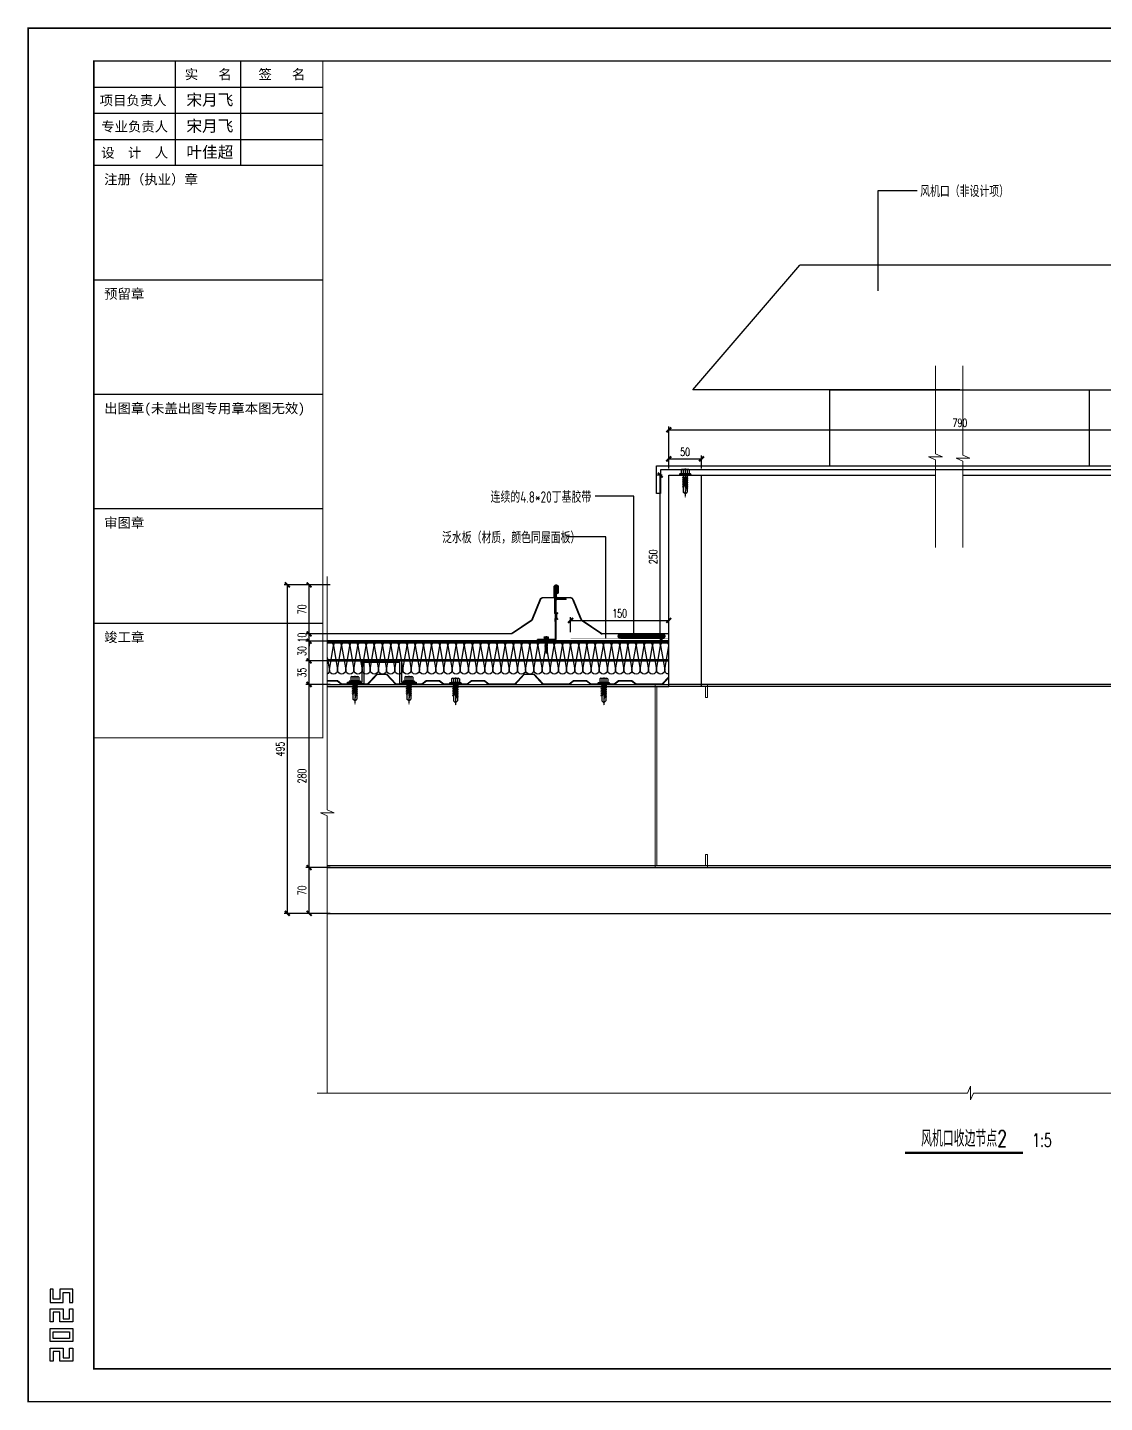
# Model space of a CAD drawing. Extents: x -599358 to 2865263, y -1062760 to 486533.
# Drawn here: x 148071 to 149717, y -728503 to -726400 of the extents above; entities that cross this region are included whole.
import ezdxf
from ezdxf.enums import TextEntityAlignment as Align

# ---------------------------------------------------------------- set-up
doc = ezdxf.new("R2010")
doc.units = 0
doc.linetypes.add('CENTER2', pattern=[28.575, 19.05, -3.175, 3.175, -3.175])
doc.linetypes.add('DASH', pattern=[0.35, 0.25, -0.1])
for name, color, linetype in [('0-cxFrame', 155, 'Continuous'), ('3符号', 173, 'Continuous'), ('A-AXIS-DP', 126, 'Continuous'), ('A-PUB_HATCH', 8, 'Continuous'), ('A-WINDOW', 140, 'Continuous'), ('BWM', 8, 'Continuous'), ('DIM', 173, 'Continuous'), ('Frame', 255, 'Continuous'), ('Glass cotton', 95, 'Continuous'), ('PJ', 151, 'Continuous'), ('qianming', 155, 'Continuous'), ('SEAMLOK75 - SHEET', 6, 'Continuous'), ('V900型压型底板', 190, 'Continuous'), ('WZ', 2, 'Continuous'), ('ZX', 1, 'CENTER2'), ('虹吸雨水斗', 6, 'Continuous')]:
    doc.layers.add(name, color=color, linetype=linetype)
for name, color, linetype, lineweight in [('0-cxText', 131, 'Continuous', 25), ('S-dim', 81, 'Continuous', 0), ('屋面板', 6, 'Continuous', 13), ('底板', 2, 'Continuous', 13), ('文字标注引出线', 7, 'Continuous', 15), ('粗', 7, 'Continuous', 50), ('紧固件', 4, 'Continuous', 13)]:
    doc.layers.add(name, color=color, linetype=linetype, lineweight=lineweight)
doc.styles.add('cx_biaoti', font='')
doc.styles.add('cx_tuming', font='simhei.ttf')
doc.styles.add('cx_tuqian1', font='宋体.shx')
doc.styles.add('DHTEXT-1', font='romans.shx', dxfattribs={"width": 0.7, "bigfont": 'chinese.shx'})
doc.styles.add('jhz', font='TSSDENG.SHX', dxfattribs={"width": 0.75, "bigfont": 'TSSDCHN.SHX'})
doc.styles.add('卓越符号', font='ROMANS.shx', dxfattribs={"width": 0.7, "bigfont": 'CHINESE.shx'})
doc.styles.add('图框宋体', font='', dxfattribs={"width": 0.75})
doc.styles.add('黑体', font='simhei.ttf')
doc.styles.get('cx_biaoti').set_extended_font_data('SimSun')
doc.styles.get('图框宋体').set_extended_font_data('SimSun')
doc.dimstyles.new('ZN5', dxfattribs={"dimscale": 5, "dimtxt": 2.5, "dimasz": 1.5, "dimexe": 1, "dimexo": 2, "dimgap": 0.9, "dimtad": 1, "dimdec": 0, "dimdsep": 46, "dimtxsty": 'DHTEXT-1', "dimblk": 'ARCHTICK', "dimcen": 2.5, "dimclrd": 173, "dimclre": 173, "dimclrt": 7, "dimazin": 2, "dimtfac": 1, "dimtix": 1, "dimtmove": 2, "dimatfit": 3, "dimfxl": 0, "dimarcsym": 0})

# ---------------------------------------------------------------- blocks, each defined once
blk = doc.blocks.new('*U2158')
at = {"const_width": 0.7}
blk.add_lwpolyline([(-18.02, 0), (18.02, 0)], dxfattribs=at)
at = {"color": 0, "style": '卓越符号', "width": 0.7, "flags": 8}
blk.add_attdef('图名', text='', height=5, dxfattribs=at).set_placement((0, 1.85), align=Align.CENTER)
blk.add_attdef('比例', (20.82, 1.85), '', height=4, dxfattribs=at)
blk = doc.blocks.new('*U641')
at = {"layer": 'PJ'}
for p, q in [((-4.4, 0.5), (-4.4, 0)), ((4.4, 0), (-4.4, 0)), ((-4.1, 0.8), (-3.1, 1)), ((4.1, 0.8), (-4.1, 0.8)), ((-3.1, 3.9), (-3.1, 1)), ((3.1, 1), (-3.1, 1)), ((2.3, 4.2), (-2.3, 4.2)), ((-2, 0.8), (-1.5, 1)), ((-1.5, 3.9), (-1.5, 1)), ((-1.5, 0), (-1.5, -1.6)), ((1.5, 3.9), (1.5, 1)), ((2.2, 0.8), (1.5, 1)), ((1.5, 0), (1.5, -1.1)), ((3.1, 3.9), (3.1, 1)), ((4.1, 0.8), (3.1, 1)), ((4.4, 0.5), (4.4, 0)), ((-2.1, -1.9), (2.1, -1.4)), ((-2.1, -1.9), (-1.5, -1.6)), ((-2.1, -1.9), (-1.5, -2.2)), ((-2.1, -3.3), (2.1, -2.8)), ((-2.1, -3.3), (-1.5, -3)), ((-2.1, -3.3), (-1.5, -3.6)), ((-2.1, -4.7), (2.1, -4.2)), ((-2.1, -4.7), (-1.5, -4.4)), ((-2.1, -4.7), (-1.5, -5)), ((-2.1, -6.1), (2.1, -5.6)), ((-2.1, -6.1), (-1.5, -5.8)), ((-2.1, -6.1), (-1.5, -6.4)), ((-2.1, -7.5), (2.1, -7)), ((-2.1, -7.5), (-1.5, -7.2)), ((-2.1, -7.5), (-1.5, -7.8)), ((-2.1, -8.9), (-1.5, -8.6)), ((-2.1, -8.9), (-1.1, -8.8)), ((-2.1, -8.9), (-1.5, -9.2)), ((-1.5, -1.6), (1.5, -1.1)), ((-1.5, -2.2), (1.5, -1.7)), ((-1.5, -2.2), (-1.5, -3)), ((-1.5, -3), (1.5, -2.5)), ((-1.5, -3.6), (1.5, -3.1)), ((-1.5, -3.6), (-1.5, -4.4)), ((-1.5, -4.4), (1.5, -3.9)), ((-1.5, -5), (1.5, -4.5)), ((-1.5, -5), (-1.5, -5.8)), ((-1.5, -5.8), (1.5, -5.3)), ((-1.5, -6.4), (1.5, -5.9)), ((-1.5, -6.4), (-1.5, -7.2)), ((-1.5, -7.2), (1.5, -6.7)), ((-1.5, -7.8), (1.5, -7.3)), ((-1.5, -7.8), (-1.5, -8.6)), ((-1.5, -8.6), (-1, -8.5)), ((-1.5, -9.2), (-1.5, -13)), ((-1.5, -9.2), (-1.3, -9.2)), ((0.6, -8.2), (1.5, -8.1)), ((0.7, -8.6), (2.1, -8.4)), ((0.7, -8.8), (1.5, -8.7)), ((0.7, -9.6), (1.5, -9.5)), ((0.7, -10), (2.1, -9.8)), ((0.7, -10.2), (1.5, -10.1)), ((1.5, -0.3), (1.5, -1.1)), ((2.1, -1.4), (1.5, -1.1)), ((2.1, -1.4), (1.5, -1.7)), ((1.5, -1.7), (1.5, -2.5)), ((2.1, -2.8), (1.5, -2.5)), ((2.1, -2.8), (1.5, -3.1)), ((1.5, -3.1), (1.5, -3.9)), ((2.1, -4.2), (1.5, -3.9)), ((2.1, -4.2), (1.5, -4.5)), ((1.5, -4.5), (1.5, -5.3)), ((2.1, -5.6), (1.5, -5.3)), ((2.1, -5.6), (1.5, -5.9)), ((1.5, -5.9), (1.5, -6.7)), ((2.1, -7), (1.5, -6.7)), ((2.1, -7), (1.5, -7.3)), ((1.5, -7.3), (1.5, -8.1)), ((2.1, -8.4), (1.5, -8.1)), ((2.1, -8.4), (1.5, -8.7)), ((1.5, -8.7), (1.5, -9.5)), ((2.1, -9.8), (1.5, -9.5)), ((2.1, -9.8), (1.5, -10.1)), ((1.5, -10.1), (1.5, -13)), ((0, -14.4), (-1.5, -13)), ((0, -14.4), (1.5, -13))]:
    blk.add_line(p, q, dxfattribs=at)
blk.add_lwpolyline([(0, -14.4), (0.7, -10.2), (0.7, -8.5, 0.417657), (0.4, -8.2, 0.097062), (-1, -8.5), (-1.5, -9.6)], format="xyb", dxfattribs=at)
for centre, radius, start, end in [((-4.1, 0.5), 0.3, 90, 180), ((-2.3, 3.3), 0.951, 35.4009, 144.5991), ((0, 1), 3.2, 61.0594, 118.9406), ((2.3, 3.3), 0.951, 35.4009, 144.5991), ((4.1, 0.5), 0.3, 0, 90)]:
    blk.add_arc(centre, radius, start, end, dxfattribs=at)
at = {"layer": 'ZX', "ltscale": 0.2}
blk.add_line((0, 4.9), (0, -16.8), dxfattribs=at)
blk = doc.blocks.new('00990')
at = {"color": 2}
blk.add_lwpolyline([(7292.4, -17093.5), (7314.9, -17093.5), (7314.9, -17061), (7374.9, -17061), (7374.9, -17093.5), (7397.4, -17093.5), (7397.4, -17096), (7372.4, -17096), (7372.4, -17063.5), (7317.4, -17063.5), (7317.4, -17096), (7292.4, -17096)], close=True, dxfattribs=at)
at = {"layer": '紧固件', "xscale": 2, "yscale": 2, "zscale": 2}
for p in [(7303.6, -17093.5), (7386.1, -17093.5, 0)]:
    blk.add_blockref('*U641', p, dxfattribs=at)
blk = doc.blocks.new('*U1726')
at = {"layer": 'PJ'}
for p, q in [((-4.4, 0.5), (-4.4, 0)), ((4.4, 0), (-4.4, 0)), ((-4.1, 0.8), (-3.1, 1)), ((4.1, 0.8), (-4.1, 0.8)), ((-3.1, 3.9), (-3.1, 1)), ((3.1, 1), (-3.1, 1)), ((2.3, 4.2), (-2.3, 4.2)), ((-2, 0.8), (-1.5, 1)), ((-1.5, 3.9), (-1.5, 1)), ((-1.5, 0), (-1.5, -1.6)), ((1.5, 3.9), (1.5, 1)), ((2.2, 0.8), (1.5, 1)), ((1.5, 0), (1.5, -1.1)), ((3.1, 3.9), (3.1, 1)), ((4.1, 0.8), (3.1, 1)), ((4.4, 0.5), (4.4, 0)), ((-2.1, -1.9), (2.1, -1.4)), ((-2.1, -1.9), (-1.5, -1.6)), ((-2.1, -1.9), (-1.5, -2.2)), ((-2.1, -3.3), (2.1, -2.8)), ((-2.1, -3.3), (-1.5, -3)), ((-2.1, -3.3), (-1.5, -3.6)), ((-2.1, -4.7), (2.1, -4.2)), ((-2.1, -4.7), (-1.5, -4.4)), ((-2.1, -4.7), (-1.5, -5)), ((-2.1, -6.1), (2.1, -5.6)), ((-2.1, -6.1), (-1.5, -5.8)), ((-2.1, -6.1), (-1.5, -6.4)), ((-2.1, -7.5), (2.1, -7)), ((-2.1, -7.5), (-1.5, -7.2)), ((-2.1, -7.5), (-1.5, -7.8)), ((-2.1, -8.9), (2.1, -8.4)), ((-2.1, -8.9), (-1.5, -8.6)), ((-2.1, -8.9), (-1.5, -9.2)), ((-2.1, -10.3), (2.1, -9.8)), ((-2.1, -10.3), (-1.5, -10)), ((-2.1, -10.3), (-1.5, -10.6)), ((-2.1, -11.7), (2.1, -11.2)), ((-2.1, -11.7), (-1.5, -11.4)), ((-2.1, -11.7), (-1.5, -12)), ((-2.1, -13.1), (-1.5, -12.8)), ((-2.1, -13.1), (-1.1, -13)), ((-2.1, -13.1), (-1.5, -13.4)), ((-1.5, -1.6), (1.5, -1.1)), ((-1.5, -2.2), (1.5, -1.7)), ((-1.5, -2.2), (-1.5, -3)), ((-1.5, -3), (1.5, -2.5)), ((-1.5, -3.6), (1.5, -3.1)), ((-1.5, -3.6), (-1.5, -4.4)), ((-1.5, -4.4), (1.5, -3.9)), ((-1.5, -5), (1.5, -4.5)), ((-1.5, -5), (-1.5, -5.8)), ((-1.5, -5.8), (1.5, -5.3)), ((-1.5, -6.4), (1.5, -5.9)), ((-1.5, -6.4), (-1.5, -7.2)), ((-1.5, -7.2), (1.5, -6.7)), ((-1.5, -7.8), (1.5, -7.3)), ((-1.5, -7.8), (-1.5, -8.6)), ((-1.5, -8.6), (1.5, -8.1)), ((-1.5, -9.2), (1.5, -8.7)), ((-1.5, -9.2), (-1.5, -10)), ((-1.5, -10), (1.5, -9.5)), ((-1.5, -10.6), (1.5, -10.1)), ((-1.5, -10.6), (-1.5, -11.4)), ((-1.5, -11.4), (1.5, -10.9)), ((-1.5, -12), (1.5, -11.5)), ((-1.5, -12), (-1.5, -12.8)), ((-1.5, -12.8), (-1, -12.7)), ((-1.5, -13.4), (-1.5, -17.2)), ((-1.5, -13.4), (-1.3, -13.4)), ((0, -18.6), (-1.5, -17.2)), ((0, -18.6), (1.5, -17.2)), ((0.6, -12.4), (1.5, -12.3)), ((0.7, -12.8), (2.1, -12.6)), ((0.7, -13), (1.5, -12.9)), ((0.7, -13.8), (1.5, -13.7)), ((0.7, -14.2), (2.1, -14)), ((0.7, -14.4), (1.5, -14.3)), ((1.5, -0.3), (1.5, -1.1)), ((2.1, -1.4), (1.5, -1.1)), ((2.1, -1.4), (1.5, -1.7)), ((1.5, -1.7), (1.5, -2.5)), ((2.1, -2.8), (1.5, -2.5)), ((2.1, -2.8), (1.5, -3.1)), ((1.5, -3.1), (1.5, -3.9)), ((2.1, -4.2), (1.5, -3.9)), ((2.1, -4.2), (1.5, -4.5)), ((1.5, -4.5), (1.5, -5.3)), ((2.1, -5.6), (1.5, -5.3)), ((2.1, -5.6), (1.5, -5.9)), ((1.5, -5.9), (1.5, -6.7)), ((2.1, -7), (1.5, -6.7)), ((2.1, -7), (1.5, -7.3)), ((1.5, -7.3), (1.5, -8.1)), ((2.1, -8.4), (1.5, -8.1)), ((2.1, -8.4), (1.5, -8.7)), ((1.5, -8.7), (1.5, -9.5)), ((2.1, -9.8), (1.5, -9.5)), ((2.1, -9.8), (1.5, -10.1)), ((1.5, -10.1), (1.5, -10.9)), ((2.1, -11.2), (1.5, -10.9)), ((2.1, -11.2), (1.5, -11.5)), ((1.5, -11.5), (1.5, -12.3)), ((2.1, -12.6), (1.5, -12.3)), ((2.1, -12.6), (1.5, -12.9)), ((1.5, -12.9), (1.5, -13.7)), ((2.1, -14), (1.5, -13.7)), ((2.1, -14), (1.5, -14.3)), ((1.5, -14.3), (1.5, -17.2))]:
    blk.add_line(p, q, dxfattribs=at)
blk.add_lwpolyline([(0, -18.6), (0.7, -14.4), (0.7, -12.7, 0.417657), (0.4, -12.4, 0.097062), (-1, -12.7), (-1.5, -13.8)], format="xyb", dxfattribs=at)
for centre, radius, start, end in [((-4.1, 0.5), 0.3, 90, 180), ((-2.3, 3.3), 0.951, 35.4009, 144.5991), ((0, 1), 3.2, 61.0594, 118.9406), ((2.3, 3.3), 0.951, 35.4009, 144.5991), ((4.1, 0.5), 0.3, 0, 90)]:
    blk.add_arc(centre, radius, start, end, dxfattribs=at)
at = {"layer": 'ZX', "ltscale": 0.2}
blk.add_line((0, 4.9), (0, -21), dxfattribs=at)
blk = doc.blocks.new('A$C06060CBF')
at = {"layer": '粗', "lineweight": -2}
for p, q in [((26.8, 41.2), (26.8, 82.1)), ((27.4, 41.2), (27.4, 82.1)), ((43.8, 63.6), (29.7, 63.6)), ((43.8, 62.4), (43.8, 63.6)), ((27.4, 2.3), (27.4, 61.4)), ((28.7, 59.5), (27.4, 59.5)), ((30.4, 42.2), (28, 40.8)), ((28.7, 2.3), (28.7, 61.4)), ((43.8, 62.4), (29.7, 62.4)), ((26.8, 33), (26.8, 28.9)), ((28.7, 41.2), (27.4, 41.2)), ((27.4, 33), (27.4, 28.9)), ((28.7, 33), (27.4, 33)), ((30.4, 32), (28, 33.3)), ((29.2, 40.8), (28.4, 40.3)), ((29.2, 33.4), (28.4, 33.9)), ((30.7, 41.6), (29.2, 40.8)), ((29.2, 33.8), (29.2, 40.3)), ((30.7, 32.5), (29.2, 33.4)), ((30.9, 41.1), (29.8, 40.4)), ((29.8, 33.8), (29.8, 40.3)), ((30.6, 33.3), (29.8, 33.7)), ((30.9, 33.1), (29.8, 33.7)), ((26.4, 1.2), (0, 1.2)), ((0, 0), (0, 1.2)), ((26.4, 0), (0, 0)), ((19.5, 0), (19.5, 1.2))]:
    blk.add_line(p, q, dxfattribs=at)
at = {"layer": '粗'}
blk.add_line((27.4, 28.9), (26.8, 28.9), dxfattribs=at)
at = {"layer": '粗', "linetype": 'DASH', "lineweight": -2}
for p, q in [((9.7, 1.2), (9.7, 0)), ((16.9, 1.2), (16.9, 0))]:
    blk.add_line(p, q, dxfattribs=at)
at = {"layer": '粗', "lineweight": -2}
blk.add_lwpolyline([(27.4, 82.1, -1), (29.9, 82.1), (29.9, 73.1), (30.5, 73.1), (30.5, 82.1, 1), (26.8, 82.1)], format="xyb", dxfattribs=at)
for centre, radius, start, end in [((29.7, 61.4), 2.25, 90, 180), ((29.7, 61.4), 1.02, 90, 180), ((30.6, 41.6), 0.627, 302.657, 103.9204), ((27.8, 41.2), 1.02, 180, 300), ((27.8, 33), 1.02, 60, 180), ((27.8, 41.2), 0.41, 180, 300), ((27.8, 33), 0.41, 60, 180), ((29.9, 40.3), 0.717, 120, 180), ((29.9, 33.8), 0.717, 180, 240), ((29.9, 40.3), 0.102, 120, 180), ((29.9, 33.8), 0.102, 180, 240), ((30.6, 32.6), 0.627, 256.0796, 57.343), ((26.4, 2.3), 1.02, 270, 0), ((26.4, 2.3), 2.25, 270, 0)]:
    blk.add_arc(centre, radius, start, end, dxfattribs=at)
at = {"layer": '紧固件', "xscale": -1.023999999801318, "yscale": 1.023999999801318, "zscale": 1.023999999801318}
blk.add_blockref('*U1726', (13.2, 1.2), dxfattribs=at)
blk = doc.blocks.new('38990')
h = blk.add_hatch()
h.set_pattern_fill('ANSI31', color=256, scale=0.34, angle=-4.9986, style=0)
h.set_pattern_definition([(40.0013865, (1380503.2507, -35356.2821), (-0.693909236, 0.826928184), [])])
edge = h.paths.add_edge_path()
edge.add_arc((1405618.2, -61328.6), 3.6, 270.5816, 449.6218)
edge.add_line((1405618.3, -61325), (1405552.7, -61324.9))
edge.add_arc((1405554.6, -61328.5), 4.04, 116.9061, 243.2973)
edge.add_line((1405552.7, -61332.1), (1405618.3, -61332.2))
at = {"layer": 'A-PUB_HATCH', "color": 7}
for p, q in [((1405552.8, -61324.9, 39226584.3), (1405618.3, -61325, 39226584.3)), ((1405552.8, -61332.1, 39226584.3), (1405618.3, -61332.2, 39226584.3))]:
    blk.add_line(p, q, dxfattribs=at)
at = {"layer": 'Frame'}
for centre, radius, start, end in [((1405554.5, -61328.5, 39226584.3), 4.01, 115.9713, 243.9922), ((1405618.5, -61328.6, 39226584.3), 3.61, 266.5513, 93.4122)]:
    blk.add_arc(centre, radius, start, end, dxfattribs=at)
blk = doc.blocks.new('_ArchTick')
at = {"color": 0, "linetype": 'ByBlock', "const_width": 0.4}
blk.add_lwpolyline([(-0.5, -0.5), (0.5, 0.5)], dxfattribs=at)
blk = doc.blocks.new('*D2153')
at = {"layer": 'Defpoints', "color": 0, "ltscale": 50, "transparency": 16777216}
for p in [(149051.3, -727307.1), (148901.3, -727334.8), (149051.3, -727334.8)]:
    blk.add_point(p, dxfattribs=at)
at = {"layer": 'DIM', "color": 173, "linetype": 'ByBlock', "lineweight": -2, "ltscale": 50, "transparency": 16777216}
for p, q in [((148901.3, -727324.8), (148901.3, -727302.1)), ((148901.3, -727307.1), (149051.3, -727307.1)), ((149051.3, -727324.8), (149051.3, -727302.1))]:
    blk.add_line(p, q, dxfattribs=at)
at = {"layer": 'DIM', "color": 173, "lineweight": -2, "ltscale": 50, "transparency": 16777216, "xscale": 7.5, "yscale": 7.5, "zscale": 7.5, "rotation": 180}
blk.add_blockref('_ArchTick', (148901.3, -727307.1), dxfattribs=at)
at = {"layer": 'DIM', "color": 173, "lineweight": -2, "ltscale": 50, "transparency": 16777216, "xscale": 7.5, "yscale": 7.5, "zscale": 7.5}
blk.add_blockref('_ArchTick', (149051.3, -727307.1), dxfattribs=at)
at = {"layer": 'DIM', "color": 7, "ltscale": 50, "transparency": 16777216, "insert": (148976.3, -727296.3), "char_height": 12.5, "attachment_point": 5, "style": 'DHTEXT-1'}
blk.add_mtext('150', dxfattribs=at)
blk = doc.blocks.new('*D2154')
at = {"layer": 'Defpoints', "color": 0, "ltscale": 50, "transparency": 16777216}
for p in [(149038.2, -727084.8), (149051.3, -727084.8), (149051.3, -727334.8)]:
    blk.add_point(p, dxfattribs=at)
at = {"layer": 'DIM', "color": 173, "linetype": 'ByBlock', "lineweight": -2, "ltscale": 50, "transparency": 16777216}
for p, q in [((149041.3, -727084.8), (149033.2, -727084.8)), ((149038.2, -727334.8), (149038.2, -727084.8)), ((149041.3, -727334.8), (149033.2, -727334.8))]:
    blk.add_line(p, q, dxfattribs=at)
at = {"layer": 'DIM', "color": 173, "lineweight": -2, "ltscale": 50, "transparency": 16777216, "xscale": 7.5, "yscale": 7.5, "zscale": 7.5}
for p, rotation in [((149038.2, -727084.8), 90), ((149038.2, -727334.8), 270)]:
    blk.add_blockref('_ArchTick', p, dxfattribs=dict(at, rotation=rotation))
at = {"layer": 'DIM', "color": 7, "ltscale": 50, "transparency": 16777216, "insert": (149027.5, -727209.8), "char_height": 12.5, "attachment_point": 5, "rotation": 90, "style": 'DHTEXT-1'}
blk.add_mtext('250', dxfattribs=at)
blk = doc.blocks.new('*D2145')
at = {"layer": 'Defpoints', "color": 0, "ltscale": 50, "transparency": 16777216}
for p in [(149941.3, -727015.7), (149051.3, -727084.8, 0), (149941.3, -727084.8, 0)]:
    blk.add_point(p, dxfattribs=at)
at = {"layer": 'DIM', "color": 173, "linetype": 'ByBlock', "lineweight": -2, "ltscale": 50, "transparency": 16777216}
for p, q in [((149051.3, -727074.8), (149051.3, -727010.7)), ((149051.3, -727015.7), (149941.3, -727015.7)), ((149941.3, -727074.8), (149941.3, -727010.7))]:
    blk.add_line(p, q, dxfattribs=at)
at = {"layer": 'DIM', "color": 173, "lineweight": -2, "ltscale": 50, "transparency": 16777216, "xscale": 7.5, "yscale": 7.5, "zscale": 7.5, "rotation": 180}
blk.add_blockref('_ArchTick', (149051.3, -727015.7), dxfattribs=at)
at = {"layer": 'DIM', "color": 173, "lineweight": -2, "ltscale": 50, "transparency": 16777216, "xscale": 7.5, "yscale": 7.5, "zscale": 7.5}
blk.add_blockref('_ArchTick', (149941.3, -727015.7), dxfattribs=at)
at = {"layer": 'DIM', "color": 7, "ltscale": 50, "transparency": 16777216, "insert": (149496.3, -727005), "char_height": 12.5, "attachment_point": 5, "style": 'DHTEXT-1'}
blk.add_mtext('790', dxfattribs=at)
blk = doc.blocks.new('*D2138')
at = {"layer": 'Defpoints', "color": 0, "ltscale": 50, "transparency": 16777216}
for p in [(148501.6, -727405), (148543.7, -727405), (148543.7, -727685)]:
    blk.add_point(p, dxfattribs=at)
at = {"layer": 'DIM', "color": 173, "linetype": 'ByBlock', "lineweight": -2, "ltscale": 50, "transparency": 16777216}
for p, q in [((148533.7, -727405), (148496.6, -727405)), ((148501.6, -727685), (148501.6, -727405)), ((148533.7, -727685), (148496.6, -727685))]:
    blk.add_line(p, q, dxfattribs=at)
at = {"layer": 'DIM', "color": 173, "lineweight": -2, "ltscale": 50, "transparency": 16777216, "xscale": 7.5, "yscale": 7.5, "zscale": 7.5}
for p, rotation in [((148501.6, -727405), 90), ((148501.6, -727685), 270)]:
    blk.add_blockref('_ArchTick', p, dxfattribs=dict(at, rotation=rotation))
at = {"layer": 'DIM', "color": 7, "ltscale": 50, "transparency": 16777216, "insert": (148490.8, -727545), "char_height": 12.5, "attachment_point": 5, "rotation": 90, "style": 'DHTEXT-1'}
blk.add_mtext('280', dxfattribs=at)
blk = doc.blocks.new('*D2139')
at = {"layer": 'Defpoints', "color": 0, "ltscale": 50, "transparency": 16777216}
for p in [(148501.6, -727368.9), (148777.4, -727368.9), (148543.7, -727405)]:
    blk.add_point(p, dxfattribs=at)
at = {"layer": 'DIM', "color": 173, "linetype": 'ByBlock', "lineweight": -2, "ltscale": 50, "transparency": 16777216}
for p, q in [((148767.4, -727368.9), (148496.6, -727368.9)), ((148501.6, -727405), (148501.6, -727368.9)), ((148533.7, -727405), (148496.6, -727405))]:
    blk.add_line(p, q, dxfattribs=at)
at = {"layer": 'DIM', "color": 173, "lineweight": -2, "ltscale": 50, "transparency": 16777216, "xscale": 7.5, "yscale": 7.5, "zscale": 7.5}
for p, rotation in [((148501.6, -727368.9), 90), ((148501.6, -727405), 270)]:
    blk.add_blockref('_ArchTick', p, dxfattribs=dict(at, rotation=rotation))
at = {"layer": 'DIM', "color": 7, "ltscale": 50, "transparency": 16777216, "insert": (148490.8, -727386.9), "char_height": 12.5, "attachment_point": 5, "rotation": 90, "style": 'DHTEXT-1'}
blk.add_mtext('35', dxfattribs=at)
blk = doc.blocks.new('*D2140')
at = {"layer": 'Defpoints', "color": 0, "ltscale": 50, "transparency": 16777216}
for p in [(148501.6, -727338.9), (148543.7, -727338.9), (148777.4, -727368.9)]:
    blk.add_point(p, dxfattribs=at)
at = {"layer": 'DIM', "color": 173, "linetype": 'ByBlock', "lineweight": -2, "ltscale": 50, "transparency": 16777216}
for p, q in [((148533.7, -727338.9), (148496.6, -727338.9)), ((148501.6, -727368.9), (148501.6, -727338.9)), ((148767.4, -727368.9), (148496.6, -727368.9))]:
    blk.add_line(p, q, dxfattribs=at)
at = {"layer": 'DIM', "color": 173, "lineweight": -2, "ltscale": 50, "transparency": 16777216, "xscale": 7.5, "yscale": 7.5, "zscale": 7.5}
for p, rotation in [((148501.6, -727338.9), 90), ((148501.6, -727368.9), 270)]:
    blk.add_blockref('_ArchTick', p, dxfattribs=dict(at, rotation=rotation))
at = {"layer": 'DIM', "color": 7, "ltscale": 50, "transparency": 16777216, "insert": (148490.8, -727353.9), "char_height": 12.5, "attachment_point": 5, "rotation": 90, "style": 'DHTEXT-1'}
blk.add_mtext('30', dxfattribs=at)
blk = doc.blocks.new('*D2141')
at = {"layer": 'Defpoints', "color": 0, "ltscale": 50, "transparency": 16777216}
for p in [(148501.6, -727327.7), (148543.7, -727327.7, 0), (148543.7, -727338.9)]:
    blk.add_point(p, dxfattribs=at)
at = {"layer": 'DIM', "color": 173, "linetype": 'ByBlock', "lineweight": -2, "ltscale": 50, "transparency": 16777216}
for p, q in [((148533.7, -727327.7), (148496.6, -727327.7)), ((148501.6, -727327.7), (148501.6, -727320.2)), ((148501.6, -727338.9), (148501.6, -727327.7)), ((148533.7, -727338.9), (148496.6, -727338.9)), ((148501.6, -727338.9), (148501.6, -727346.4))]:
    blk.add_line(p, q, dxfattribs=at)
at = {"layer": 'DIM', "color": 173, "lineweight": -2, "ltscale": 50, "transparency": 16777216, "xscale": 7.5, "yscale": 7.5, "zscale": 7.5}
for p, rotation in [((148501.6, -727327.7), 270), ((148501.6, -727338.9), 90)]:
    blk.add_blockref('_ArchTick', p, dxfattribs=dict(at, rotation=rotation))
at = {"layer": 'DIM', "color": 7, "ltscale": 50, "transparency": 16777216, "insert": (148490.8, -727333.3), "char_height": 12.5, "attachment_point": 5, "rotation": 90, "style": 'DHTEXT-1'}
blk.add_mtext('10', dxfattribs=at)
blk = doc.blocks.new('*D2142')
at = {"layer": 'Defpoints', "color": 0, "ltscale": 50, "transparency": 16777216}
for p in [(148501.6, -727252.7), (148543.7, -727252.7, 0), (148543.7, -727327.7, 0)]:
    blk.add_point(p, dxfattribs=at)
at = {"layer": 'DIM', "color": 173, "linetype": 'ByBlock', "lineweight": -2, "ltscale": 50, "transparency": 16777216}
for p, q in [((148533.7, -727252.7), (148496.6, -727252.7)), ((148501.6, -727327.7), (148501.6, -727252.7)), ((148533.7, -727327.7), (148496.6, -727327.7))]:
    blk.add_line(p, q, dxfattribs=at)
at = {"layer": 'DIM', "color": 173, "lineweight": -2, "ltscale": 50, "transparency": 16777216, "xscale": 7.5, "yscale": 7.5, "zscale": 7.5}
for p, rotation in [((148501.6, -727252.7), 90), ((148501.6, -727327.7), 270)]:
    blk.add_blockref('_ArchTick', p, dxfattribs=dict(at, rotation=rotation))
at = {"layer": 'DIM', "color": 7, "ltscale": 50, "transparency": 16777216, "insert": (148490.8, -727290.2), "char_height": 12.5, "attachment_point": 5, "rotation": 90, "style": 'DHTEXT-1'}
blk.add_mtext('70', dxfattribs=at)
blk = doc.blocks.new('*D2143')
at = {"layer": 'Defpoints', "color": 0, "ltscale": 50, "transparency": 16777216}
for p in [(148468.4, -727252.7), (148543.7, -727252.7, 0), (148543.7, -727755)]:
    blk.add_point(p, dxfattribs=at)
at = {"layer": 'DIM', "color": 173, "linetype": 'ByBlock', "lineweight": -2, "ltscale": 50, "transparency": 16777216}
for p, q in [((148533.7, -727252.7), (148463.4, -727252.7)), ((148468.4, -727755), (148468.4, -727252.7)), ((148533.7, -727755), (148463.4, -727755))]:
    blk.add_line(p, q, dxfattribs=at)
at = {"layer": 'DIM', "color": 173, "lineweight": -2, "ltscale": 50, "transparency": 16777216, "xscale": 7.5, "yscale": 7.5, "zscale": 7.5}
for p, rotation in [((148468.4, -727252.7), 90), ((148468.4, -727755), 270)]:
    blk.add_blockref('_ArchTick', p, dxfattribs=dict(at, rotation=rotation))
at = {"layer": 'DIM', "color": 7, "ltscale": 50, "transparency": 16777216, "insert": (148457.6, -727503.8), "char_height": 12.5, "attachment_point": 5, "rotation": 90, "style": 'DHTEXT-1'}
blk.add_mtext('495', dxfattribs=at)
blk = doc.blocks.new('*D2144')
at = {"layer": 'Defpoints', "color": 0, "ltscale": 50, "transparency": 16777216}
for p in [(148501.6, -727685), (148543.7, -727685), (148543.7, -727755)]:
    blk.add_point(p, dxfattribs=at)
at = {"layer": 'DIM', "color": 173, "linetype": 'ByBlock', "lineweight": -2, "ltscale": 50, "transparency": 16777216}
for p, q in [((148533.7, -727685), (148496.6, -727685)), ((148501.6, -727755), (148501.6, -727685)), ((148533.7, -727755), (148496.6, -727755))]:
    blk.add_line(p, q, dxfattribs=at)
at = {"layer": 'DIM', "color": 173, "lineweight": -2, "ltscale": 50, "transparency": 16777216, "xscale": 7.5, "yscale": 7.5, "zscale": 7.5}
for p, rotation in [((148501.6, -727685), 90), ((148501.6, -727755), 270)]:
    blk.add_blockref('_ArchTick', p, dxfattribs=dict(at, rotation=rotation))
at = {"layer": 'DIM', "color": 7, "ltscale": 50, "transparency": 16777216, "insert": (148490.8, -727720), "char_height": 12.5, "attachment_point": 5, "rotation": 90, "style": 'DHTEXT-1'}
blk.add_mtext('70', dxfattribs=at)
blk = doc.blocks.new('zjcx_lan_xinxi(Dragon)')
for p, q in [((7000, -3200), (0, -3200)), ((7000, -6700), (0, -6700)), ((7000, -10200), (0, -10200)), ((7000, -13700), (0, -13700)), ((7000, -17200), (0, -17200))]:
    blk.add_line(p, q)
at = {"const_width": 25}
blk.add_lwpolyline([(0, -20700), (7000, -20700), (7000, 0), (0, 0)], close=True, dxfattribs=at)
for points in [[(2500, -3200), (2500, 0)], [(4500, -3200), (4500, 0)], [(0, -800), (7000, -800)], [(0, -1600), (7000, -1600)], [(0, -2400), (7000, -2400)]]:
    blk.add_lwpolyline(points)
for points in [[(7000, -3200), (7000, 0)], [(0, -3200), (7000, -3200)], [(0, -20700), (7000, -20700), (7000, -3200)], [(0, -20700), (7000, -20700)]]:
    blk.add_lwpolyline(points, dxfattribs=at)
at = {"style": '图框宋体'}
for s, p in [('实   名', (3500, -400)), ('签   名', (5750, -400)), ('项目负责人', (1204, -1200)), ('专业负责人', (1250, -2000)), ('设  计  人', (1250, -2800))]:
    blk.add_text(s, height=300, dxfattribs=at).set_placement(p, align=Align.MIDDLE)
for s, p in [('注册（执业）章', (318, -3771)), ('预留章', (318, -7271)), ('出图章(未盖出图专用章本图无效)', (318, -10771)), ('审图章', (318, -14271)), ('竣工章', (318, -17771))]:
    blk.add_text(s, height=300, dxfattribs=at).set_placement(p)
blk = doc.blocks.new('T-信息(Dragon)')
at = {"layer": '0-cxFrame'}
blk.add_blockref('zjcx_lan_xinxi(Dragon)', (0, 0), dxfattribs=at)
at = {"layer": 'qianming', "color": 3, "style": 'cx_biaoti'}
for s, p in [('宋月飞', (3550, -1186)), ('宋月飞', (3550, -1986)), ('叶佳超', (3550, -2786))]:
    blk.add_text(s, height=350, dxfattribs=at).set_placement(p, align=Align.MIDDLE_CENTER)
blk = doc.blocks.new('TK22.A2 L(Dragon)')
at = {"layer": '0-cxFrame', "color": 7, "const_width": 0.5}
blk.add_lwpolyline([(0, 0), (-594, 0), (-594, 420), (0, 420)], close=True, dxfattribs=at)
at = {"layer": '0-cxFrame', "const_width": 0.5}
blk.add_lwpolyline([(-80, 10), (-574, 10), (-574, 410), (-80, 410)], close=True, dxfattribs=at)
at = {"layer": 'Defpoints', "color": 2}
for points in [[(-586.37, 34.37), (-587.37, 34.37), (-587.37, 30.37), (-583.37, 30.37), (-583.37, 33.37), (-581.37, 33.37), (-581.37, 30.37), (-580.37, 30.37), (-580.37, 34.37), (-584.37, 34.37), (-584.37, 31.37), (-586.37, 31.37), (-586.37, 34.37)], [(-586.37, 24.37), (-587.37, 24.37), (-587.37, 28.37), (-583.37, 28.37), (-583.37, 25.37), (-581.37, 25.37), (-581.37, 28.37), (-580.37, 28.37), (-580.37, 24.37), (-584.37, 24.37), (-584.37, 27.37), (-586.37, 27.37), (-586.37, 24.37)], [(-586.37, 12.37), (-587.37, 12.37), (-587.37, 16.37), (-583.37, 16.37), (-583.37, 13.37), (-581.37, 13.37), (-581.37, 16.37), (-580.37, 16.37), (-580.37, 12.37), (-584.37, 12.37), (-584.37, 15.37), (-586.37, 15.37), (-586.37, 12.37)]]:
    blk.add_lwpolyline(points, dxfattribs=at)
for points in [[(-587.37, 18.37), (-587.37, 22.37), (-580.37, 22.37), (-580.37, 18.37)], [(-586.37, 19.37), (-586.37, 21.37), (-581.37, 21.37), (-581.37, 19.37)]]:
    blk.add_lwpolyline(points, close=True, dxfattribs=at)
at = {"layer": '0-cxFrame', "xscale": 0.01, "yscale": 0.01, "zscale": 0.01}
blk.add_blockref('T-信息(Dragon)', (-574, 410), dxfattribs=at)
at = {"style": '黑体', "flags": 4}
blk.add_attdef('图幅', text='', height=3.3, dxfattribs=at).set_placement((-40, 3), align=Align.RIGHT)
at = {"layer": '0-cxText', "flags": 4}
for tag, height, style, p in [('建设单位', 3.5, 'cx_tuming', (-45, 240)), ('项目名称', 3.5, 'cx_tuming', (-45, 210)), ('子项名称', 3.5, 'cx_tuming', (-45, 180)), ('工程编号', 3.3, 'cx_tuqian1', (-35, 165)), ('图名1', 3.5, 'cx_tuming', (-45, 87)), ('图名2', 3.5, 'cx_tuming', (-45, 79)), ('图名3', 3.5, 'cx_tuming', (-45, 71)), ('出图日期', 3.3, 'cx_tuqian1', (-39, 60)), ('专业', 3.3, 'cx_tuqian1', (-55, 52)), ('图号', 3.3, 'cx_tuqian1', (-55, 44)), ('版次', 3.3, 'cx_tuqian1', (-20, 44))]:
    blk.add_attdef(tag, text='', height=height, dxfattribs=dict(at, style=style)).set_placement(p, align=Align.MIDDLE)
at = {"layer": 'Defpoints', "color": 6, "flags": 4}
for tag, height, style, p in [('tufu', 3.3, '黑体', (-12, 12)), ('dwfname', 4, 'cx_tuqian1', (-80, 3))]:
    blk.add_attdef(tag, text='', height=height, dxfattribs=dict(at, style=style)).set_placement(p, align=Align.RIGHT)
blk = doc.blocks.new('*D2136')
at = {"layer": 'Defpoints', "color": 0, "ltscale": 50, "transparency": 16777216}
for p in [(149101.3, -727060.1), (149051.3, -727084.8), (149101.3, -727084.8)]:
    blk.add_point(p, dxfattribs=at)
at = {"layer": 'DIM', "color": 173, "linetype": 'ByBlock', "lineweight": -2, "ltscale": 50, "transparency": 16777216}
for p, q in [((149051.3, -727074.8), (149051.3, -727055.1)), ((149051.3, -727060.1), (149101.3, -727060.1)), ((149101.3, -727074.8), (149101.3, -727055.1))]:
    blk.add_line(p, q, dxfattribs=at)
at = {"layer": 'DIM', "color": 173, "lineweight": -2, "ltscale": 50, "transparency": 16777216, "xscale": 7.5, "yscale": 7.5, "zscale": 7.5, "rotation": 180}
blk.add_blockref('_ArchTick', (149051.3, -727060.1), dxfattribs=at)
at = {"layer": 'DIM', "color": 173, "lineweight": -2, "ltscale": 50, "transparency": 16777216, "xscale": 7.5, "yscale": 7.5, "zscale": 7.5}
blk.add_blockref('_ArchTick', (149101.3, -727060.1), dxfattribs=at)
at = {"layer": 'DIM', "color": 7, "ltscale": 50, "transparency": 16777216, "insert": (149076.3, -727049.4), "char_height": 12.5, "attachment_point": 5, "style": 'DHTEXT-1'}
blk.add_mtext('50', dxfattribs=at)

msp = doc.modelspace()

# ---------------------------------------------------------------- linework, layer by layer
at = {"color": 1, "ltscale": 10}
msp.add_line((148529.3, -727337.6), (149051.3, -727337.6), dxfattribs=at)
at = {"color": 3, "ltscale": 10}
for p, q in [((148529.3, -727339.1), (149051.3, -727339.1)), ((148529.3, -727341.6), (149051.3, -727341.6)), ((148529.3, -727366.6), (149051.3, -727366.6)), ((148529.3, -727369.1), (149051.3, -727369.1))]:
    msp.add_line(p, q, dxfattribs=at)
at = {"color": 6, "ltscale": 10}
for p, q in [((148529.3, -727405), (149051.3, -727405)), ((148529.3, -727408), (149051.3, -727408)), ((150463.4, -727405), (149051.3, -727405)), ((150463.4, -727408), (149051.3, -727408)), ((148529.3, -727682), (149941.3, -727682)), ((148529.3, -727685), (149941.3, -727685))]:
    msp.add_line(p, q, dxfattribs=at)
at = {"color": 8, "ltscale": 10}
msp.add_line((148529.3, -727755), (149941.3, -727755), dxfattribs=at)
at = {"layer": 'A-AXIS-DP', "color": 8, "ltscale": 2800}
msp.add_line((148529.3, -727755), (149051.3, -727755), dxfattribs=at)
at = {"layer": 'A-WINDOW', "ltscale": 10}
for p, q in [((149051.3, -727408), (149051.3, -727084.8)), ((149101.3, -727408), (149101.3, -727084.8))]:
    msp.add_line(p, q, dxfattribs=at)
for points in [[(149051.3, -727084.8), (149459, -727084.8)], [(149500.9, -727084.8), (149941.3, -727084.8)]]:
    msp.add_lwpolyline(points, dxfattribs=at)
at = {"layer": 'BWM', "elevation": 0}
msp.add_lwpolyline([(149051.3, -727389.1, -0.414214), (149045.1, -727382.8), (149051.3, -727345.3, 1), (149038.8, -727345.3), (149045.1, -727382.8, -1), (149032.6, -727382.8), (149038.8, -727345.3, 1), (149026.3, -727345.3), (149032.6, -727382.8, -1), (149020.1, -727382.8), (149026.3, -727345.3, 1), (149013.8, -727345.3), (149020.1, -727382.8, -1), (149007.6, -727382.8), (149013.8, -727345.3, 1), (149001.3, -727345.3), (149007.6, -727382.8, -1), (148995.1, -727382.8), (149001.3, -727345.3, 1), (148988.8, -727345.3), (148995.1, -727382.8, -1), (148982.6, -727382.8), (148988.8, -727345.3, 1), (148976.3, -727345.3), (148982.6, -727382.8, -1), (148970.1, -727382.8), (148976.3, -727345.3, 1), (148963.8, -727345.3), (148970.1, -727382.8, -1), (148957.6, -727382.8), (148963.8, -727345.3, 1), (148951.3, -727345.3), (148957.6, -727382.8, -1), (148945.1, -727382.8), (148951.3, -727345.3, 1), (148938.8, -727345.3), (148945.1, -727382.8, -1), (148932.6, -727382.8), (148938.8, -727345.3, 1), (148926.3, -727345.3), (148932.6, -727382.8, -1), (148920.1, -727382.8), (148926.3, -727345.3, 1), (148913.8, -727345.3), (148920.1, -727382.8, -1), (148907.6, -727382.8), (148913.8, -727345.3, 1), (148901.3, -727345.3), (148907.6, -727382.8, -1), (148895.1, -727382.8), (148901.3, -727345.3, 1), (148888.8, -727345.3), (148895.1, -727382.8, -1), (148882.6, -727382.8), (148888.8, -727345.3, 1), (148876.3, -727345.3), (148882.6, -727382.8, -1), (148870.1, -727382.8), (148876.3, -727345.3, 1), (148863.8, -727345.3), (148870.1, -727382.8, -1), (148857.6, -727382.8), (148863.8, -727345.3, 1), (148851.3, -727345.3), (148857.6, -727382.8, -1), (148845.1, -727382.8), (148851.3, -727345.3, 1), (148838.8, -727345.3), (148845.1, -727382.8, -1), (148832.6, -727382.8), (148838.8, -727345.3, 1), (148826.3, -727345.3), (148832.6, -727382.8, -1), (148820.1, -727382.8), (148826.3, -727345.3, 1), (148813.8, -727345.3), (148820.1, -727382.8, -1), (148807.6, -727382.8), (148813.8, -727345.3, 1), (148801.3, -727345.3), (148807.6, -727382.8, -1), (148795.1, -727382.8), (148801.3, -727345.3, 1), (148788.8, -727345.3), (148795.1, -727382.8, -1), (148782.6, -727382.8), (148788.8, -727345.3, 1), (148776.3, -727345.3), (148782.6, -727382.8, -1), (148770.1, -727382.8), (148776.3, -727345.3, 1), (148763.8, -727345.3), (148770.1, -727382.8, -1), (148757.6, -727382.8), (148763.8, -727345.3, 1), (148751.3, -727345.3), (148757.6, -727382.8, -1), (148745.1, -727382.8), (148751.3, -727345.3, 1), (148738.8, -727345.3), (148745.1, -727382.8, -1), (148732.6, -727382.8), (148738.8, -727345.3, 1), (148726.3, -727345.3), (148732.6, -727382.8, -1), (148720.1, -727382.8), (148726.3, -727345.3, 1), (148713.8, -727345.3), (148720.1, -727382.8, -1), (148707.6, -727382.8), (148713.8, -727345.3, 1), (148701.3, -727345.3), (148707.6, -727382.8, -1), (148695.1, -727382.8), (148701.3, -727345.3, 1), (148688.8, -727345.3), (148695.1, -727382.8, -1), (148682.6, -727382.8), (148688.8, -727345.3, 1), (148676.3, -727345.3), (148682.6, -727382.8, -1), (148670.1, -727382.8), (148676.3, -727345.3, 1), (148663.8, -727345.3), (148670.1, -727382.8, -1), (148657.6, -727382.8), (148663.8, -727345.3, 1), (148651.3, -727345.3), (148657.6, -727382.8, -1), (148645.1, -727382.8), (148651.3, -727345.3, 1), (148638.8, -727345.3), (148645.1, -727382.8, -1), (148632.6, -727382.8), (148638.8, -727345.3, 1), (148626.3, -727345.3), (148632.6, -727382.8, -1), (148620.1, -727382.8), (148626.3, -727345.3, 1), (148613.8, -727345.3), (148620.1, -727382.8, -1), (148607.6, -727382.8), (148613.8, -727345.3, 1), (148601.3, -727345.3), (148607.6, -727382.8, -1), (148595.1, -727382.8), (148601.3, -727345.3, 1), (148588.8, -727345.3), (148595.1, -727382.8, -1), (148582.6, -727382.8), (148588.8, -727345.3, 1), (148576.3, -727345.3), (148582.6, -727382.8, -1), (148570.1, -727382.8), (148576.3, -727345.3, 1), (148563.8, -727345.3), (148570.1, -727382.8, -1), (148557.6, -727382.8), (148563.8, -727345.3, 1), (148551.3, -727345.3), (148557.6, -727382.8, -1), (148545.1, -727382.8), (148551.3, -727345.3, 1), (148538.8, -727345.3), (148545.1, -727382.8, -1), (148532.6, -727382.8), (148538.8, -727345.3, 0.589557), (148529.3, -727340, 0.589557)], format="xyb", dxfattribs=at)
at = {"layer": 'BWM'}
msp.add_lwpolyline([(148529.3, -727363.8), (148532.6, -727383.7, -0.27767), (148529.3, -727389.2)], format="xyb", dxfattribs=at)
at = {"layer": 'DIM', "ltscale": 10}
for p, q in [((149371.5, -726803.1, 1.9), (149371.5, -726649.9, 1.9)), ((149371.5, -726649.9, 1.9), (149430.7, -726649.9, 1.9)), ((148997.7, -727117.3), (148938.6, -727117.3)), ((148997.7, -727328.8), (148997.7, -727117.3)), ((148955.3, -727179.3), (148896.1, -727179.3)), ((148955.3, -727334.8), (148955.3, -727179.3))]:
    msp.add_line(p, q, dxfattribs=at)
at = {"layer": 'S-dim', "color": 6, "ltscale": 10, "elevation": 0}
msp.add_lwpolyline([(149110.3, -727425), (149110.3, -727405), (149030.3, -727405), (149030.3, -727685), (149110.3, -727685), (149110.3, -727665), (149107.3, -727665), (149107.3, -727682), (149033.3, -727682), (149033.3, -727408), (149107.3, -727408), (149107.3, -727425)], close=True, dxfattribs=at)
at = {"layer": 'SEAMLOK75 - SHEET'}
for p, q in [((148878.5, -727270.1), (148878.5, -727257)), ((148879.2, -727257), (148879.2, -727270.1)), ((148879.9, -727264.9), (148879.9, -727257)), ((148880.6, -727264.9), (148879.9, -727264.9)), ((148880.6, -727257), (148880.6, -727264.9)), ((148881.2, -727272.1), (148900.9, -727272.1)), ((148900.9, -727272.8), (148881.2, -727272.8)), ((148916.8, -727305.3), (148904.6, -727275.3)), ((148905.3, -727275), (148917.4, -727305.1)), ((148947.1, -727326.8), (148918.5, -727307.5)), ((148918.9, -727306.9), (148947.5, -727326.2)), ((148949.7, -727326.9), (149051.3, -727326.9)), ((149051.3, -727327.6), (148949.7, -727327.6))]:
    msp.add_line(p, q, dxfattribs=at)
at = {"layer": 'SEAMLOK75 - SHEET', "elevation": 0}
msp.add_lwpolyline([(148529.3, -727326.9), (148643.7, -727326.9), (148810.2, -727326.9, 0.149451), (148812.4, -727326.2), (148841, -727306.9, 0.149451), (148842.5, -727305.1), (148854.6, -727275, -0.305731), (148859, -727272.1), (148874.2, -727272.1, 0.414214), (148876.2, -727270.1), (148876.2, -727255.6, -0.414214), (148878.9, -727252.9), (148879.6, -727252.9, -0.414214), (148882.3, -727255.6), (148882.3, -727264.9, -1), (148879.6, -727264.9), (148879.6, -727257), (148880.3, -727257), (148880.3, -727264.9, 1), (148881.6, -727264.9), (148881.6, -727255.6, 0.414214), (148879.6, -727253.6), (148878.9, -727253.6, 0.414214), (148876.9, -727255.6), (148876.9, -727270.1, -0.414214), (148874.2, -727272.8), (148859, -727272.8, 0.305731), (148855.3, -727275.3), (148843.1, -727305.3, -0.149451), (148841.4, -727307.5), (148812.8, -727326.8, -0.149451), (148810.2, -727327.6), (148643.7, -727327.6), (148529.3, -727327.6)], format="xyb", dxfattribs=at)
at = {"layer": 'SEAMLOK75 - SHEET'}
for centre, radius, start, end in [((148879.5, -727257), 1.05, 0, 180), ((148881.2, -727270.1), 2.7, 180, 270), ((148879.5, -727257), 0.35, 0, 180), ((148881.2, -727270.1), 2, 180, 270), ((148900.9, -727276.8), 4.7, 22, 90), ((148900.9, -727276.8), 4, 22, 90), ((148921.1, -727303.6), 4.7, 202, 236), ((148921.1, -727303.6), 4, 202, 236), ((148949.7, -727322.9), 4.7, 236, 270), ((148949.7, -727322.9), 4, 236, 270)]:
    msp.add_arc(centre, radius, start, end, dxfattribs=at)
at = {"layer": '屋面板', "color": 2, "const_width": 0.7}
for points in [[(149051.3, -727084.8), (149051.3, -727334.8)], [(149101.3, -727084.8), (149051.3, -727084.8)]]:
    msp.add_lwpolyline(points, close=True, dxfattribs=at)
msp.add_lwpolyline([(148901.3, -727334.8), (149051.3, -727334.8)], dxfattribs=at)
at = {"layer": '底板', "color": 2, "elevation": 0}
msp.add_lwpolyline([(148529.3, -727399.1), (148544.8, -727399.1), (148551.3, -727404.1), (148591.1, -727404.1), (148605.1, -727389.1), (148620.4, -727389.1), (148634.4, -727404.1), (148674.1, -727404.1), (148680.6, -727399.1), (148700.8, -727399.1), (148707.3, -727404.1), (148743.1, -727404.1), (148749.6, -727399.1), (148769.8, -727399.1), (148776.3, -727404.1), (148816.1, -727404.1), (148830.1, -727389.1), (148845.4, -727389.1), (148859.4, -727404.1), (148899.1, -727404.1), (148905.6, -727399.1), (148925.8, -727399.1), (148932.3, -727404.1), (148968.1, -727404.1), (148974.6, -727399.1), (148994.8, -727399.1), (149001.3, -727404.1), (149041.1, -727404.1), (149051.3, -727393.1)], dxfattribs=at)
at = {"layer": '底板', "color": 4, "elevation": 0}
for points in [[(148529.3, -727399.4), (148544.7, -727399.4), (148551.2, -727404.4), (148591.2, -727404.4), (148605.2, -727389.4), (148620.2, -727389.4), (148634.2, -727404.4), (148674.2, -727404.4), (148680.7, -727399.4), (148700.7, -727399.4), (148707.2, -727404.4), (148743.2, -727404.4), (148749.7, -727399.4), (148769.7, -727399.4), (148776.2, -727404.4), (148816.2, -727404.4), (148830.2, -727389.4), (148845.2, -727389.4), (148859.2, -727404.4), (148899.2, -727404.4), (148905.7, -727399.4), (148925.7, -727399.4), (148932.2, -727404.4), (148968.2, -727404.4), (148974.7, -727399.4), (148994.7, -727399.4), (149001.2, -727404.4), (149041.2, -727404.4), (149051.3, -727393.5)], [(148529.3, -727400), (148544.5, -727400), (148551, -727405), (148591.5, -727405), (148605.5, -727390), (148620, -727390), (148634, -727405), (148674.4, -727405), (148680.9, -727400), (148700.5, -727400), (148707, -727405), (148743.4, -727405), (148749.9, -727400), (148769.5, -727400), (148776, -727405), (148816.5, -727405), (148830.5, -727390), (148845, -727390), (148859, -727405), (148899.4, -727405), (148905.9, -727400), (148925.5, -727400), (148932, -727405), (148968.4, -727405), (148974.9, -727400), (148994.5, -727400), (149001, -727405), (149041.5, -727405), (149051.3, -727394.4)]]:
    msp.add_lwpolyline(points, dxfattribs=at)
at = {"layer": '文字标注引出线', "color": 1, "elevation": 0}
for points in [[(149459, -726917.9), (149459, -727052.6), (149469.5, -727057.1), (149448.5, -727057.1), (149459, -727061.6), (149459, -727195.7)], [(149500.9, -726917.9), (149500.9, -727054.5), (149511.4, -727059), (149490.4, -727059), (149500.9, -727063.5), (149500.9, -727195.7)], [(148529.3, -727239.9), (148529.3, -727596.9), (148539.8, -727601.4), (148518.8, -727601.4), (148529.3, -727605.9), (148529.3, -728029.8)], [(150463.4, -728029.8), (149517.1, -728029.8), (149512.6, -728040.3), (149512.6, -728019.3), (149508.1, -728029.8), (148514.2, -728029.8)]]:
    msp.add_lwpolyline(points, dxfattribs=at)
at = {"layer": '虹吸雨水斗', "color": 8, "ltscale": 50}
for p, q in [((149088.1, -726954.3), (149251.4, -726764.1)), ((149740.4, -726764.1), (149251.4, -726764.1)), ((149495.9, -726954.3), (149088.1, -726954.3)), ((149297.7, -727070.8), (149297.7, -726954.3)), ((149297.7, -726954.3), (149694.1, -726954.3)), ((149495.9, -726954.3), (149903.6, -726954.3)), ((149694.1, -727070.8), (149694.1, -726954.3))]:
    msp.add_line(p, q, dxfattribs=at)
at = {"layer": '虹吸雨水斗', "color": 8, "ltscale": 50, "elevation": 0}
msp.add_lwpolyline([(149038.9, -727112.8), (149032.4, -727112.8), (149032.4, -727070.8), (149959.3, -727070.8), (149959.3, -727098), (149953.3, -727098), (149953.3, -727076.8), (149038.9, -727076.8)], close=True, dxfattribs=at)

# ---------------------------------------------------------------- block references
at = {"layer": '0-cxFrame', "xscale": 5, "yscale": 5, "zscale": 5}
msp.add_blockref('TK22.A2 L(Dragon)', (151042.5, -728501.7), dxfattribs=at)
at = {"layer": '3符号', "color": 7}
ref = msp.add_blockref('*U2158', (149502.6, -728121), dxfattribs=dict(at, xscale=5, yscale=5, zscale=5))
ref.add_attrib('图名', '风机口收边节点2', dxfattribs={"layer": '0', "color": 0, "height": 25, "style": '卓越符号', "width": 0.7}).set_placement((149502.6, -728111.8), align=Align.CENTER)
ref.add_attrib('比例', '1:5', (149606.7, -728111.8), dxfattribs={"layer": '0', "color": 0, "height": 20, "style": '卓越符号', "width": 0.7})
at = {"layer": 'A-PUB_HATCH', "xscale": -1, "rotation": 359.9817428099576}
msp.add_blockref('38990', (1554615.3, -666450.5, -39226584.3), dxfattribs=at)
at = {"layer": 'Glass cotton', "color": 0}
msp.add_blockref('00990', (141267.9, -710308), dxfattribs=at)
at = {"layer": 'V900型压型底板'}
msp.add_blockref('A$C06060CBF', (148850.6, -727337.6), dxfattribs=at)
at = {"layer": '紧固件', "xscale": 2, "yscale": 2, "zscale": 2}
for p in [(149076.3, -727084.8), (148725.2, -727404.1), (148951.9, -727404.1)]:
    msp.add_blockref('*U641', p, dxfattribs=at)

# ---------------------------------------------------------------- texts
at = {"layer": 'WZ', "style": 'jhz', "width": 0.75}
for s, p in [('风机口（非设计项）', (149435.5, -726659.7, 1.9)), ('连续的4.8*20丁基胶带', (148779, -727127.2)), ('泛水板（材质，颜色同屋面板）', (148704.8, -727189.1))]:
    msp.add_text(s, height=17.5, dxfattribs=at).set_placement(p)

# ---------------------------------------------------------------- dimensions: what is measured, and where the dimension line sits
at = {"layer": 'DIM', "ltscale": 50}
for p1, p2, distance, text, picture, middle in [((149051.3, -727084.8), (149941.3, -727084.8), 69, '790', '*D2145', (149496.3, -727005, 0)), ((148543.7, -727755), (148543.7, -727252.7, 0), 75.3, '495', '*D2143', (148457.6, -727503.8))]:
    dim = msp.add_aligned_dim(p1=p1, p2=p2, distance=distance, text=text, dimstyle='ZN5', dxfattribs=at)
    dim.commit()
    dim.dimension.update_dxf_attribs({"geometry": picture, "text_midpoint": middle})
for p1, p2, distance, picture, middle in [((149051.3, -727084.8), (149101.3, -727084.8), 24.6, '*D2136', (149076.3, -727049.4)), ((149051.3, -727334.8), (149051.3, -727084.8), 13.1, '*D2154', (149027.5, -727209.8)), ((148901.3, -727334.8), (149051.3, -727334.8), 27.7, '*D2153', (148976.3, -727296.3)), ((148543.7, -727685), (148543.7, -727405), 42.1, '*D2138', (148490.8, -727545)), ((148543.7, -727755), (148543.7, -727685), 42.1, '*D2144', (148490.8, -727720))]:
    dim = msp.add_aligned_dim(p1=p1, p2=p2, distance=distance, dimstyle='ZN5', dxfattribs=at)
    dim.commit()
    dim.dimension.update_dxf_attribs({"geometry": picture, "text_midpoint": middle})
for base, p1, p2, text, picture, middle in [((148501.6, -727252.7), (148543.7, -727327.7, 0), (148543.7, -727252.7, 0), '70', '*D2142', (148490.8, -727290.2)), ((148501.6, -727327.7), (148543.7, -727338.9), (148543.7, -727327.7, 0), '10', '*D2141', (148490.8, -727333.3)), ((148501.6, -727368.9), (148543.7, -727405), (148777.4, -727368.9), '35', '*D2139', (148490.8, -727386.9))]:
    dim = msp.add_linear_dim(base=base, p1=p1, p2=p2, angle=270, text=text, dimstyle='ZN5', dxfattribs=at)
    dim.commit()
    dim.dimension.update_dxf_attribs({"geometry": picture, "text_midpoint": middle})
dim = msp.add_linear_dim(base=(148501.6, -727338.9), p1=(148777.4, -727368.9), p2=(148543.7, -727338.9), angle=270, dimstyle='ZN5', dxfattribs=at)
dim.commit()
dim.dimension.update_dxf_attribs({"geometry": '*D2140', "text_midpoint": (148490.8, -727353.9)})

doc.saveas('drawing.dxf')
